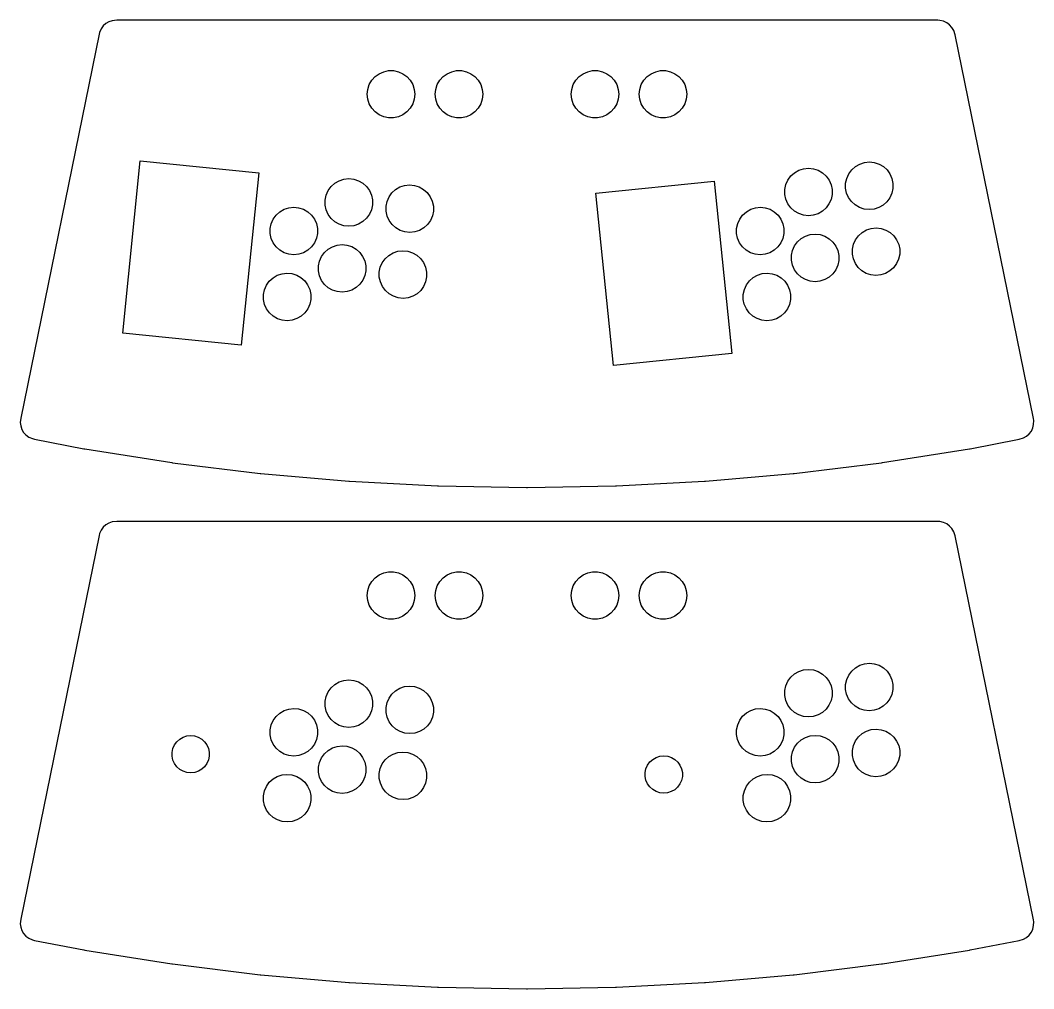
# Model space of a CAD drawing. Header units: metres. Extents: x 2 to 598, y 0 to 1160.
# Drawn here: x 2 to 598, y 0 to 570 of the extents above; entities that cross this region are included whole.
import ezdxf

# ---------------------------------------------------------------- set-up
doc = ezdxf.new("R2010")
doc.units = ezdxf.units.M

msp = doc.modelspace()

# ---------------------------------------------------------------- linework, layer by layer
for p, q in [((50.7224, 566.655), (49.5003, 564.972)), ((52.2674, 568.046), (50.7224, 566.655)), ((54.0679, 569.085), (52.2674, 568.046)), ((56.0452, 569.728), (54.0679, 569.085)), ((58.637, 570), (56.0452, 569.728)), ((541.605, 570), (58.637, 570)), ((542.769, 569.934), (541.605, 570)), ((545.037, 569.433), (542.769, 569.934)), ((546.929, 568.572), (545.037, 569.433)), ((548.601, 567.337), (546.929, 568.572)), ((549.98, 565.78), (548.601, 567.337)), ((48.2585, 561.724), (2.1562, 335.869)), ((48.5556, 562.851), (48.2585, 561.724)), ((49.5003, 564.972), (48.5556, 562.851)), ((551.005, 563.971), (549.98, 565.78)), ((551.79, 561.487), (551.005, 563.971)), ((597.892, 335.635), (551.79, 561.487)), ((208.674, 534.654), (210.632, 536.829)), ((210.632, 536.829), (213, 538.549)), ((213, 538.549), (215.674, 539.74)), ((215.674, 539.74), (218.537, 540.348)), ((218.537, 540.348), (221.463, 540.348)), ((221.463, 540.348), (224.326, 539.74)), ((224.326, 539.74), (227, 538.549)), ((227, 538.549), (229.368, 536.829)), ((229.368, 536.829), (231.326, 534.654)), ((248.674, 534.654), (250.632, 536.829)), ((250.632, 536.829), (253, 538.549)), ((253, 538.549), (255.674, 539.74)), ((255.674, 539.74), (258.537, 540.348)), ((258.537, 540.348), (261.463, 540.348)), ((261.463, 540.348), (264.326, 539.74)), ((264.326, 539.74), (267, 538.549)), ((267, 538.549), (269.368, 536.829)), ((269.368, 536.829), (271.326, 534.654)), ((328.674, 534.654), (330.632, 536.829)), ((330.632, 536.829), (333, 538.549)), ((333, 538.549), (335.674, 539.74)), ((335.674, 539.74), (338.537, 540.348)), ((338.537, 540.348), (341.463, 540.348)), ((341.463, 540.348), (344.326, 539.74)), ((344.326, 539.74), (347, 538.549)), ((347, 538.549), (349.368, 536.829)), ((349.368, 536.829), (351.326, 534.654)), ((368.674, 534.654), (370.632, 536.829)), ((370.632, 536.829), (373, 538.549)), ((373, 538.549), (375.674, 539.74)), ((375.674, 539.74), (378.537, 540.348)), ((378.537, 540.348), (381.463, 540.348)), ((381.463, 540.348), (384.326, 539.74)), ((384.326, 539.74), (387, 538.549)), ((387, 538.549), (389.368, 536.829)), ((389.368, 536.829), (391.326, 534.654)), ((206.306, 529.336), (207.21, 532.119)), ((207.21, 532.119), (208.674, 534.654)), ((231.326, 534.654), (232.79, 532.119)), ((232.79, 532.119), (233.694, 529.336)), ((246.306, 529.336), (247.21, 532.119)), ((247.21, 532.119), (248.674, 534.654)), ((271.326, 534.654), (272.79, 532.119)), ((272.79, 532.119), (273.694, 529.336)), ((326.306, 529.336), (327.21, 532.119)), ((327.21, 532.119), (328.674, 534.654)), ((351.326, 534.654), (352.79, 532.119)), ((352.79, 532.119), (353.694, 529.336)), ((366.306, 529.336), (367.21, 532.119)), ((367.21, 532.119), (368.674, 534.654)), ((391.326, 534.654), (392.79, 532.119)), ((392.79, 532.119), (393.694, 529.336)), ((206, 526.425), (206.306, 529.336)), ((206.306, 523.514), (206, 526.425)), ((233.694, 529.336), (234, 526.425)), ((234, 526.425), (233.694, 523.514)), ((246, 526.425), (246.306, 529.336)), ((246.306, 523.514), (246, 526.425)), ((273.694, 529.336), (274, 526.425)), ((274, 526.425), (273.694, 523.514)), ((326, 526.425), (326.306, 529.336)), ((326.306, 523.514), (326, 526.425)), ((353.694, 529.336), (354, 526.425)), ((354, 526.425), (353.694, 523.514)), ((366, 526.425), (366.306, 529.336)), ((366.306, 523.514), (366, 526.425)), ((393.694, 529.336), (394, 526.425)), ((394, 526.425), (393.694, 523.514)), ((207.21, 520.731), (206.306, 523.514)), ((208.674, 518.196), (207.21, 520.731)), ((232.79, 520.731), (231.326, 518.196)), ((233.694, 523.514), (232.79, 520.731)), ((247.21, 520.731), (246.306, 523.514)), ((248.674, 518.196), (247.21, 520.731)), ((272.79, 520.731), (271.326, 518.196)), ((273.694, 523.514), (272.79, 520.731)), ((327.21, 520.731), (326.306, 523.514)), ((328.674, 518.196), (327.21, 520.731)), ((352.79, 520.731), (351.326, 518.196)), ((353.694, 523.514), (352.79, 520.731)), ((367.21, 520.731), (366.306, 523.514)), ((368.674, 518.196), (367.21, 520.731)), ((392.79, 520.731), (391.326, 518.196)), ((393.694, 523.514), (392.79, 520.731)), ((210.632, 516.021), (208.674, 518.196)), ((213, 514.301), (210.632, 516.021)), ((215.674, 513.11), (213, 514.301)), ((218.537, 512.502), (215.674, 513.11)), ((224.326, 513.11), (221.463, 512.502)), ((227, 514.301), (224.326, 513.11)), ((229.368, 516.021), (227, 514.301)), ((231.326, 518.196), (229.368, 516.021)), ((250.632, 516.021), (248.674, 518.196)), ((253, 514.301), (250.632, 516.021)), ((255.674, 513.11), (253, 514.301)), ((258.537, 512.502), (255.674, 513.11)), ((264.326, 513.11), (261.463, 512.502)), ((267, 514.301), (264.326, 513.11)), ((269.368, 516.021), (267, 514.301)), ((271.326, 518.196), (269.368, 516.021)), ((330.632, 516.021), (328.674, 518.196)), ((333, 514.301), (330.632, 516.021)), ((335.674, 513.11), (333, 514.301)), ((338.537, 512.502), (335.674, 513.11)), ((344.326, 513.11), (341.463, 512.502)), ((347, 514.301), (344.326, 513.11)), ((349.368, 516.021), (347, 514.301)), ((351.326, 518.196), (349.368, 516.021)), ((370.632, 516.021), (368.674, 518.196)), ((373, 514.301), (370.632, 516.021)), ((375.674, 513.11), (373, 514.301)), ((378.537, 512.502), (375.674, 513.11)), ((384.326, 513.11), (381.463, 512.502)), ((387, 514.301), (384.326, 513.11)), ((389.368, 516.021), (387, 514.301)), ((391.326, 518.196), (389.368, 516.021)), ((221.463, 512.502), (218.537, 512.502)), ((261.463, 512.502), (258.537, 512.502)), ((341.463, 512.502), (338.537, 512.502)), ((381.463, 512.502), (378.537, 512.502)), ((62.1934, 385.83), (72.5142, 487.307)), ((72.5142, 487.307), (142.155, 480.224)), ((462.661, 482.647), (465.573, 482.943)), ((465.573, 482.943), (468.483, 482.627)), ((490.969, 481.988), (493.15, 483.939)), ((493.15, 483.939), (495.69, 485.394)), ((495.69, 485.394), (498.476, 486.289)), ((498.476, 486.289), (501.388, 486.585)), ((501.388, 486.585), (504.298, 486.27)), ((504.298, 486.27), (507.078, 485.356)), ((507.078, 485.356), (509.608, 483.884)), ((509.608, 483.884), (511.777, 481.918)), ((142.155, 480.224), (131.834, 378.747)), ((453.425, 475.984), (455.153, 478.346)), ((455.153, 478.346), (457.335, 480.297)), ((457.335, 480.297), (459.875, 481.752)), ((459.875, 481.752), (462.661, 482.647)), ((468.483, 482.627), (471.263, 481.713)), ((471.263, 481.713), (473.793, 480.241)), ((473.793, 480.241), (475.961, 478.276)), ((475.961, 478.276), (477.674, 475.902)), ((487.423, 474.096), (488.041, 476.957)), ((488.041, 476.957), (489.24, 479.626)), ((489.24, 479.626), (490.969, 481.988)), ((511.777, 481.918), (513.489, 479.545)), ((513.489, 479.545), (514.67, 476.867)), ((183.013, 469.73), (184.726, 472.103)), ((184.726, 472.103), (186.894, 474.069)), ((186.894, 474.069), (189.424, 475.541)), ((189.424, 475.541), (192.204, 476.455)), ((192.204, 476.455), (195.114, 476.771)), ((195.114, 476.771), (198.026, 476.474)), ((198.026, 476.474), (200.812, 475.579)), ((200.812, 475.579), (203.352, 474.124)), ((203.352, 474.124), (205.533, 472.173)), ((205.533, 472.173), (207.262, 469.811)), ((222.709, 470.427), (225.239, 471.898)), ((225.239, 471.898), (228.019, 472.812)), ((228.019, 472.812), (230.929, 473.128)), ((230.929, 473.128), (233.841, 472.832)), ((233.841, 472.832), (236.628, 471.937)), ((236.628, 471.937), (239.167, 470.482)), ((340.451, 468.284), (410.091, 475.367)), ((410.091, 475.367), (420.412, 373.89)), ((451.608, 470.453), (452.226, 473.314)), ((452.226, 473.314), (453.425, 475.984)), ((477.674, 475.902), (478.855, 473.224)), ((478.855, 473.224), (479.454, 470.359)), ((487.413, 471.169), (487.423, 474.096)), ((488.012, 468.304), (487.413, 471.169)), ((515.259, 471.075), (514.641, 468.215)), ((514.67, 476.867), (515.269, 474.002)), ((515.269, 474.002), (515.259, 471.075)), ((181.233, 464.187), (181.832, 467.052)), ((181.832, 467.052), (183.013, 469.73)), ((207.262, 469.811), (208.461, 467.142)), ((208.461, 467.142), (209.079, 464.281)), ((217.647, 463.409), (218.828, 466.087)), ((218.828, 466.087), (220.541, 468.461)), ((220.541, 468.461), (222.709, 470.427)), ((239.167, 470.482), (241.349, 468.531)), ((241.349, 468.531), (243.077, 466.169)), ((243.077, 466.169), (244.276, 463.499)), ((350.771, 366.807), (340.451, 468.284)), ((451.598, 467.526), (451.608, 470.453)), ((452.197, 464.661), (451.598, 467.526)), ((479.444, 467.433), (478.826, 464.572)), ((479.454, 470.359), (479.444, 467.433)), ((489.193, 465.626), (488.012, 468.304)), ((490.906, 463.253), (489.193, 465.626)), ((513.442, 465.545), (511.714, 463.183)), ((514.641, 468.215), (513.442, 465.545)), ((157.057, 458.73), (159.837, 459.644)), ((159.837, 459.644), (162.747, 459.959)), ((162.747, 459.959), (165.659, 459.663)), ((165.659, 459.663), (168.445, 458.768)), ((181.243, 461.26), (181.233, 464.187)), ((181.861, 458.4), (181.243, 461.26)), ((209.089, 461.354), (208.49, 458.489)), ((209.079, 464.281), (209.089, 461.354)), ((217.048, 460.545), (217.647, 463.409)), ((217.058, 457.618), (217.048, 460.545)), ((244.276, 463.499), (244.895, 460.638)), ((244.895, 460.638), (244.904, 457.711)), ((431.555, 458.768), (434.341, 459.663)), ((434.341, 459.663), (437.253, 459.959)), ((437.253, 459.959), (440.163, 459.644)), ((440.163, 459.644), (442.943, 458.73)), ((453.378, 461.984), (452.197, 464.661)), ((455.09, 459.61), (453.378, 461.984)), ((457.259, 457.644), (455.09, 459.61)), ((475.898, 459.54), (473.717, 457.589)), ((477.627, 461.902), (475.898, 459.54)), ((478.826, 464.572), (477.627, 461.902)), ((493.074, 461.287), (490.906, 463.253)), ((495.604, 459.815), (493.074, 461.287)), ((498.384, 458.901), (495.604, 459.815)), ((506.992, 459.777), (504.206, 458.882)), ((509.532, 461.232), (506.992, 459.777)), ((511.714, 463.183), (509.532, 461.232)), ((150.646, 452.919), (152.358, 455.292)), ((152.358, 455.292), (154.527, 457.258)), ((154.527, 457.258), (157.057, 458.73)), ((168.445, 458.768), (170.985, 457.313)), ((170.985, 457.313), (173.166, 455.362)), ((173.166, 455.362), (174.895, 453)), ((183.06, 455.73), (181.861, 458.4)), ((184.789, 453.368), (183.06, 455.73)), ((186.97, 451.417), (184.789, 453.368)), ((205.596, 453.438), (203.428, 451.472)), ((207.309, 455.811), (205.596, 453.438)), ((208.49, 458.489), (207.309, 455.811)), ((217.676, 454.757), (217.058, 457.618)), ((218.876, 452.087), (217.676, 454.757)), ((244.306, 454.847), (243.124, 452.169)), ((244.904, 457.711), (244.306, 454.847)), ((425.105, 453), (426.834, 455.362)), ((426.834, 455.362), (429.015, 457.313)), ((429.015, 457.313), (431.555, 458.768)), ((442.943, 458.73), (445.473, 457.258)), ((445.473, 457.258), (447.642, 455.292)), ((447.642, 455.292), (449.354, 452.919)), ((459.789, 456.172), (457.259, 457.644)), ((462.569, 455.259), (459.789, 456.172)), ((465.479, 454.943), (462.569, 455.259)), ((468.391, 455.239), (465.479, 454.943)), ((471.177, 456.134), (468.391, 455.239)), ((473.717, 457.589), (471.177, 456.134)), ((501.294, 458.586), (498.384, 458.901)), ((504.206, 458.882), (501.294, 458.586)), ((148.866, 447.376), (149.465, 450.241)), ((148.876, 444.449), (148.866, 447.376)), ((149.465, 450.241), (150.646, 452.919)), ((174.895, 453), (176.094, 450.33)), ((176.094, 450.33), (176.712, 447.47)), ((176.712, 447.47), (176.722, 444.543)), ((189.51, 449.962), (186.97, 451.417)), ((192.296, 449.067), (189.51, 449.962)), ((195.208, 448.771), (192.296, 449.067)), ((198.118, 449.086), (195.208, 448.771)), ((200.898, 450), (198.118, 449.086)), ((203.428, 451.472), (200.898, 450)), ((220.604, 449.725), (218.876, 452.087)), ((222.785, 447.774), (220.604, 449.725)), ((225.325, 446.319), (222.785, 447.774)), ((239.243, 447.83), (236.714, 446.358)), ((241.412, 449.795), (239.243, 447.83)), ((243.124, 452.169), (241.412, 449.795)), ((423.278, 444.543), (423.288, 447.47)), ((423.288, 447.47), (423.906, 450.33)), ((423.906, 450.33), (425.105, 453)), ((449.354, 452.919), (450.535, 450.241)), ((450.535, 450.241), (451.134, 447.376)), ((451.134, 447.376), (451.124, 444.449)), ((499.636, 446.594), (502.423, 447.489)), ((502.423, 447.489), (505.334, 447.786)), ((505.334, 447.786), (508.244, 447.47)), ((508.244, 447.47), (511.025, 446.556)), ((149.494, 441.588), (148.876, 444.449)), ((150.693, 438.919), (149.494, 441.588)), ((176.123, 441.678), (174.942, 439)), ((176.722, 444.543), (176.123, 441.678)), ((228.112, 445.424), (225.325, 446.319)), ((231.023, 445.128), (228.112, 445.424)), ((233.933, 445.444), (231.023, 445.128)), ((236.714, 446.358), (233.933, 445.444)), ((423.877, 441.678), (423.278, 444.543)), ((425.058, 439), (423.877, 441.678)), ((450.506, 441.588), (449.307, 438.919)), ((451.124, 444.449), (450.506, 441.588)), ((459.1, 439.546), (461.281, 441.497)), ((461.281, 441.497), (463.821, 442.952)), ((463.821, 442.952), (466.607, 443.847)), ((466.607, 443.847), (469.519, 444.143)), ((469.519, 444.143), (472.429, 443.827)), ((472.429, 443.827), (475.209, 442.913)), ((475.209, 442.913), (477.739, 441.442)), ((477.739, 441.442), (479.908, 439.476)), ((493.187, 440.826), (494.915, 443.188)), ((494.915, 443.188), (497.096, 445.14)), ((497.096, 445.14), (499.636, 446.594)), ((511.025, 446.556), (513.554, 445.084)), ((513.554, 445.084), (515.723, 443.119)), ((515.723, 443.119), (517.435, 440.745)), ((152.421, 436.557), (150.693, 438.919)), ((154.603, 434.606), (152.421, 436.557)), ((173.229, 436.627), (171.061, 434.661)), ((174.942, 439), (173.229, 436.627)), ((180.779, 433.304), (182.948, 435.269)), ((182.948, 435.269), (185.478, 436.741)), ((185.478, 436.741), (188.258, 437.655)), ((188.258, 437.655), (191.168, 437.971)), ((191.168, 437.971), (194.08, 437.675)), ((194.08, 437.675), (196.866, 436.78)), ((196.866, 436.78), (199.406, 435.325)), ((199.406, 435.325), (201.587, 433.374)), ((426.771, 436.627), (425.058, 439)), ((428.939, 434.661), (426.771, 436.627)), ((447.579, 436.557), (445.397, 434.606)), ((449.307, 438.919), (447.579, 436.557)), ((456.172, 434.514), (457.371, 437.184)), ((457.371, 437.184), (459.1, 439.546)), ((479.908, 439.476), (481.62, 437.102)), ((481.62, 437.102), (482.801, 434.425)), ((491.359, 432.369), (491.369, 435.296)), ((491.369, 435.296), (491.987, 438.157)), ((491.987, 438.157), (493.187, 440.826)), ((517.435, 440.745), (518.617, 438.067)), ((518.617, 438.067), (519.215, 435.202)), ((519.215, 435.202), (519.206, 432.276)), ((157.143, 433.151), (154.603, 434.606)), ((159.929, 432.256), (157.143, 433.151)), ((162.841, 431.96), (159.929, 432.256)), ((165.751, 432.275), (162.841, 431.96)), ((168.531, 433.189), (165.751, 432.275)), ((171.061, 434.661), (168.531, 433.189)), ((177.886, 428.252), (179.067, 430.93)), ((179.067, 430.93), (180.779, 433.304)), ((201.587, 433.374), (203.316, 431.012)), ((203.316, 431.012), (204.515, 428.342)), ((214.882, 427.287), (216.595, 429.661)), ((216.595, 429.661), (218.763, 431.627)), ((218.763, 431.627), (221.293, 433.099)), ((221.293, 433.099), (224.073, 434.012)), ((224.073, 434.012), (226.983, 434.328)), ((226.983, 434.328), (229.895, 434.032)), ((229.895, 434.032), (232.681, 433.137)), ((232.681, 433.137), (235.221, 431.682)), ((235.221, 431.682), (237.403, 429.731)), ((237.403, 429.731), (239.131, 427.369)), ((431.469, 433.189), (428.939, 434.661)), ((434.249, 432.275), (431.469, 433.189)), ((437.159, 431.96), (434.249, 432.275)), ((440.071, 432.256), (437.159, 431.96)), ((442.857, 433.151), (440.071, 432.256)), ((445.397, 434.606), (442.857, 433.151)), ((455.544, 428.726), (455.554, 431.653)), ((455.554, 431.653), (456.172, 434.514)), ((482.801, 434.425), (483.4, 431.56)), ((483.4, 431.56), (483.39, 428.633)), ((491.958, 429.504), (491.359, 432.369)), ((493.14, 426.827), (491.958, 429.504)), ((518.588, 429.415), (517.388, 426.745)), ((519.206, 432.276), (518.588, 429.415)), ((177.287, 425.387), (177.886, 428.252)), ((177.297, 422.461), (177.287, 425.387)), ((204.515, 428.342), (205.133, 425.481)), ((205.133, 425.481), (205.143, 422.554)), ((213.102, 421.745), (213.701, 424.61)), ((213.701, 424.61), (214.882, 427.287)), ((239.131, 427.369), (240.33, 424.699)), ((240.33, 424.699), (240.948, 421.838)), ((456.143, 425.862), (455.544, 428.726)), ((457.324, 423.184), (456.143, 425.862)), ((482.772, 425.772), (481.573, 423.102)), ((483.39, 428.633), (482.772, 425.772)), ((494.852, 424.453), (493.14, 426.827)), ((497.02, 422.487), (494.852, 424.453)), ((515.66, 424.383), (513.478, 422.432)), ((517.388, 426.745), (515.66, 424.383)), ((148.412, 416.492), (150.581, 418.458)), ((150.581, 418.458), (153.11, 419.93)), ((153.11, 419.93), (155.891, 420.844)), ((155.891, 420.844), (158.801, 421.16)), ((158.801, 421.16), (161.712, 420.863)), ((161.712, 420.863), (164.499, 419.968)), ((164.499, 419.968), (167.039, 418.513)), ((167.039, 418.513), (169.22, 416.562)), ((177.915, 419.6), (177.297, 422.461)), ((179.114, 416.93), (177.915, 419.6)), ((204.544, 419.689), (203.363, 417.012)), ((205.143, 422.554), (204.544, 419.689)), ((213.112, 418.818), (213.102, 421.745)), ((213.73, 415.957), (213.112, 418.818)), ((240.958, 418.912), (240.359, 416.047)), ((240.948, 421.838), (240.958, 418.912)), ((430.78, 416.562), (432.961, 418.513)), ((432.961, 418.513), (435.501, 419.968)), ((435.501, 419.968), (438.288, 420.863)), ((438.288, 420.863), (441.199, 421.16)), ((441.199, 421.16), (444.109, 420.844)), ((444.109, 420.844), (446.89, 419.93)), ((446.89, 419.93), (449.419, 418.458)), ((449.419, 418.458), (451.588, 416.492)), ((459.037, 420.81), (457.324, 423.184)), ((461.205, 418.845), (459.037, 420.81)), ((463.735, 417.373), (461.205, 418.845)), ((466.515, 416.459), (463.735, 417.373)), ((475.123, 417.334), (472.337, 416.439)), ((477.663, 418.789), (475.123, 417.334)), ((479.845, 420.74), (477.663, 418.789)), ((481.573, 423.102), (479.845, 420.74)), ((499.55, 421.015), (497.02, 422.487)), ((502.331, 420.102), (499.55, 421.015)), ((505.24, 419.786), (502.331, 420.102)), ((508.152, 420.082), (505.24, 419.786)), ((510.939, 420.977), (508.152, 420.082)), ((513.478, 422.432), (510.939, 420.977)), ((144.92, 408.576), (145.518, 411.441)), ((145.518, 411.441), (146.7, 414.119)), ((146.7, 414.119), (148.412, 416.492)), ((169.22, 416.562), (170.948, 414.2)), ((170.948, 414.2), (172.148, 411.531)), ((172.148, 411.531), (172.766, 408.67)), ((180.842, 414.568), (179.114, 416.93)), ((183.024, 412.617), (180.842, 414.568)), ((185.564, 411.162), (183.024, 412.617)), ((199.482, 412.672), (196.952, 411.2)), ((201.65, 414.638), (199.482, 412.672)), ((203.363, 417.012), (201.65, 414.638)), ((214.929, 413.287), (213.73, 415.957)), ((216.658, 410.925), (214.929, 413.287)), ((239.178, 413.369), (237.466, 410.995)), ((240.359, 416.047), (239.178, 413.369)), ((427.234, 408.67), (427.852, 411.531)), ((427.852, 411.531), (429.052, 414.2)), ((429.052, 414.2), (430.78, 416.562)), ((451.588, 416.492), (453.3, 414.119)), ((453.3, 414.119), (454.482, 411.441)), ((454.482, 411.441), (455.08, 408.576)), ((469.425, 416.143), (466.515, 416.459)), ((472.337, 416.439), (469.425, 416.143)), ((144.929, 405.649), (144.92, 408.576)), ((145.548, 402.789), (144.929, 405.649)), ((172.776, 405.743), (172.177, 402.878)), ((172.766, 408.67), (172.776, 405.743)), ((188.35, 410.267), (185.564, 411.162)), ((191.262, 409.971), (188.35, 410.267)), ((194.172, 410.287), (191.262, 409.971)), ((196.952, 411.2), (194.172, 410.287)), ((218.839, 408.974), (216.658, 410.925)), ((221.379, 407.519), (218.839, 408.974)), ((224.165, 406.624), (221.379, 407.519)), ((227.077, 406.328), (224.165, 406.624)), ((229.987, 406.644), (227.077, 406.328)), ((232.767, 407.558), (229.987, 406.644)), ((235.297, 409.03), (232.767, 407.558)), ((237.466, 410.995), (235.297, 409.03)), ((427.224, 405.743), (427.234, 408.67)), ((427.823, 402.878), (427.224, 405.743)), ((455.071, 405.649), (454.452, 402.789)), ((455.08, 408.576), (455.071, 405.649)), ((146.747, 400.119), (145.548, 402.789)), ((148.475, 397.757), (146.747, 400.119)), ((170.995, 400.2), (169.283, 397.827)), ((172.177, 402.878), (170.995, 400.2)), ((429.005, 400.2), (427.823, 402.878)), ((430.717, 397.827), (429.005, 400.2)), ((453.253, 400.119), (451.525, 397.757)), ((454.452, 402.789), (453.253, 400.119)), ((150.657, 395.806), (148.475, 397.757)), ((153.196, 394.351), (150.657, 395.806)), ((155.983, 393.456), (153.196, 394.351)), ((161.804, 393.475), (158.895, 393.16)), ((164.585, 394.389), (161.804, 393.475)), ((167.115, 395.861), (164.585, 394.389)), ((169.283, 397.827), (167.115, 395.861)), ((432.885, 395.861), (430.717, 397.827)), ((435.415, 394.389), (432.885, 395.861)), ((438.196, 393.475), (435.415, 394.389)), ((441.105, 393.16), (438.196, 393.475)), ((446.804, 394.351), (444.017, 393.456)), ((449.343, 395.806), (446.804, 394.351)), ((451.525, 397.757), (449.343, 395.806)), ((158.895, 393.16), (155.983, 393.456)), ((444.017, 393.456), (441.105, 393.16)), ((131.834, 378.747), (62.1934, 385.83)), ((420.412, 373.89), (350.771, 366.807)), ((2.1562, 335.869), (1.9047, 333.275)), ((598.062, 334.463), (597.892, 335.635)), ((598.021, 332.144), (598.062, 334.463)), ((1.9047, 333.275), (2.1387, 331.209)), ((2.1387, 331.209), (2.7972, 329.237)), ((2.7972, 329.237), (3.8512, 327.445)), ((595.424, 326.573), (596.675, 328.234)), ((596.675, 328.234), (597.554, 330.118)), ((597.554, 330.118), (598.021, 332.144)), ((3.8512, 327.445), (5.2549, 325.912)), ((5.2549, 325.912), (6.9466, 324.703)), ((6.9466, 324.703), (9.0731, 323.777)), ((9.0731, 323.777), (10.2213, 323.485)), ((10.2213, 323.485), (39.271, 317.838)), ((560.729, 317.838), (589.544, 323.439)), ((589.544, 323.439), (592.036, 324.201)), ((592.036, 324.201), (593.855, 325.209)), ((593.855, 325.209), (595.424, 326.573)), ((39.271, 317.838), (39.7867, 317.747)), ((39.7867, 317.747), (90.981, 309.639)), ((509.019, 309.639), (560.213, 317.747)), ((560.213, 317.747), (560.729, 317.838)), ((90.981, 309.639), (91.5004, 309.566)), ((91.5004, 309.566), (142.947, 303.249)), ((457.053, 303.249), (508.5, 309.566)), ((508.5, 309.566), (509.019, 309.639)), ((142.947, 303.249), (143.468, 303.194)), ((143.468, 303.194), (195.104, 298.677)), ((195.104, 298.677), (195.627, 298.64)), ((195.627, 298.64), (247.39, 295.927)), ((352.61, 295.927), (404.373, 298.64)), ((404.373, 298.64), (404.896, 298.677)), ((404.896, 298.677), (456.532, 303.194)), ((456.532, 303.194), (457.053, 303.249)), ((247.39, 295.927), (247.913, 295.909)), ((247.913, 295.909), (299.738, 295.005)), ((299.738, 295.005), (300.262, 295.005)), ((300.262, 295.005), (352.087, 295.909)), ((352.087, 295.909), (352.61, 295.927)), ((56.0452, 274.728), (54.0679, 274.085)), ((58.637, 275), (56.0452, 274.728)), ((541.605, 275), (58.637, 275)), ((542.769, 274.934), (541.605, 275)), ((545.037, 274.433), (542.769, 274.934)), ((546.929, 273.572), (545.037, 274.433)), ((49.5003, 269.972), (48.5556, 267.851)), ((50.7224, 271.655), (49.5003, 269.972)), ((52.2674, 273.046), (50.7224, 271.655)), ((54.0679, 274.085), (52.2674, 273.046)), ((548.601, 272.337), (546.929, 273.572)), ((549.98, 270.78), (548.601, 272.337)), ((551.005, 268.971), (549.98, 270.78)), ((551.79, 266.487), (551.005, 268.971)), ((48.2585, 266.724), (2.1562, 40.8691)), ((48.5556, 267.851), (48.2585, 266.724)), ((597.892, 40.6353), (551.79, 266.487)), ((213, 243.549), (215.674, 244.74)), ((215.674, 244.74), (218.537, 245.348)), ((218.537, 245.348), (221.463, 245.348)), ((221.463, 245.348), (224.326, 244.74)), ((224.326, 244.74), (227, 243.549)), ((253, 243.549), (255.674, 244.74)), ((255.674, 244.74), (258.537, 245.348)), ((258.537, 245.348), (261.463, 245.348)), ((261.463, 245.348), (264.326, 244.74)), ((264.326, 244.74), (267, 243.549)), ((333, 243.549), (335.674, 244.74)), ((335.674, 244.74), (338.537, 245.348)), ((338.537, 245.348), (341.463, 245.348)), ((341.463, 245.348), (344.326, 244.74)), ((344.326, 244.74), (347, 243.549)), ((373, 243.549), (375.674, 244.74)), ((375.674, 244.74), (378.537, 245.348)), ((378.537, 245.348), (381.463, 245.348)), ((381.463, 245.348), (384.326, 244.74)), ((384.326, 244.74), (387, 243.549)), ((207.21, 237.119), (208.674, 239.654)), ((208.674, 239.654), (210.632, 241.829)), ((210.632, 241.829), (213, 243.549)), ((227, 243.549), (229.368, 241.829)), ((229.368, 241.829), (231.326, 239.654)), ((231.326, 239.654), (232.79, 237.119)), ((247.21, 237.119), (248.674, 239.654)), ((248.674, 239.654), (250.632, 241.829)), ((250.632, 241.829), (253, 243.549)), ((267, 243.549), (269.368, 241.829)), ((269.368, 241.829), (271.326, 239.654)), ((271.326, 239.654), (272.79, 237.119)), ((327.21, 237.119), (328.674, 239.654)), ((328.674, 239.654), (330.632, 241.829)), ((330.632, 241.829), (333, 243.549)), ((347, 243.549), (349.368, 241.829)), ((349.368, 241.829), (351.326, 239.654)), ((351.326, 239.654), (352.79, 237.119)), ((367.21, 237.119), (368.674, 239.654)), ((368.674, 239.654), (370.632, 241.829)), ((370.632, 241.829), (373, 243.549)), ((387, 243.549), (389.368, 241.829)), ((389.368, 241.829), (391.326, 239.654)), ((391.326, 239.654), (392.79, 237.119)), ((206, 231.425), (206.306, 234.336)), ((206.306, 234.336), (207.21, 237.119)), ((232.79, 237.119), (233.694, 234.336)), ((233.694, 234.336), (234, 231.425)), ((246, 231.425), (246.306, 234.336)), ((246.306, 234.336), (247.21, 237.119)), ((272.79, 237.119), (273.694, 234.336)), ((273.694, 234.336), (274, 231.425)), ((326, 231.425), (326.306, 234.336)), ((326.306, 234.336), (327.21, 237.119)), ((352.79, 237.119), (353.694, 234.336)), ((353.694, 234.336), (354, 231.425)), ((366, 231.425), (366.306, 234.336)), ((366.306, 234.336), (367.21, 237.119)), ((392.79, 237.119), (393.694, 234.336)), ((393.694, 234.336), (394, 231.425)), ((206.306, 228.514), (206, 231.425)), ((207.21, 225.731), (206.306, 228.514)), ((233.694, 228.514), (232.79, 225.731)), ((234, 231.425), (233.694, 228.514)), ((246.306, 228.514), (246, 231.425)), ((247.21, 225.731), (246.306, 228.514)), ((273.694, 228.514), (272.79, 225.731)), ((274, 231.425), (273.694, 228.514)), ((326.306, 228.514), (326, 231.425)), ((327.21, 225.731), (326.306, 228.514)), ((353.694, 228.514), (352.79, 225.731)), ((354, 231.425), (353.694, 228.514)), ((366.306, 228.514), (366, 231.425)), ((367.21, 225.731), (366.306, 228.514)), ((393.694, 228.514), (392.79, 225.731)), ((394, 231.425), (393.694, 228.514)), ((208.674, 223.196), (207.21, 225.731)), ((210.632, 221.021), (208.674, 223.196)), ((213, 219.301), (210.632, 221.021)), ((229.368, 221.021), (227, 219.301)), ((231.326, 223.196), (229.368, 221.021)), ((232.79, 225.731), (231.326, 223.196)), ((248.674, 223.196), (247.21, 225.731)), ((250.632, 221.021), (248.674, 223.196)), ((253, 219.301), (250.632, 221.021)), ((269.368, 221.021), (267, 219.301)), ((271.326, 223.196), (269.368, 221.021)), ((272.79, 225.731), (271.326, 223.196)), ((328.674, 223.196), (327.21, 225.731)), ((330.632, 221.021), (328.674, 223.196)), ((333, 219.301), (330.632, 221.021)), ((349.368, 221.021), (347, 219.301)), ((351.326, 223.196), (349.368, 221.021)), ((352.79, 225.731), (351.326, 223.196)), ((368.674, 223.196), (367.21, 225.731)), ((370.632, 221.021), (368.674, 223.196)), ((373, 219.301), (370.632, 221.021)), ((389.368, 221.021), (387, 219.301)), ((391.326, 223.196), (389.368, 221.021)), ((392.79, 225.731), (391.326, 223.196)), ((215.674, 218.11), (213, 219.301)), ((218.537, 217.502), (215.674, 218.11)), ((221.463, 217.502), (218.537, 217.502)), ((224.326, 218.11), (221.463, 217.502)), ((227, 219.301), (224.326, 218.11)), ((255.674, 218.11), (253, 219.301)), ((258.537, 217.502), (255.674, 218.11)), ((261.463, 217.502), (258.537, 217.502)), ((264.326, 218.11), (261.463, 217.502)), ((267, 219.301), (264.326, 218.11)), ((335.674, 218.11), (333, 219.301)), ((338.537, 217.502), (335.674, 218.11)), ((341.463, 217.502), (338.537, 217.502)), ((344.326, 218.11), (341.463, 217.502)), ((347, 219.301), (344.326, 218.11)), ((375.674, 218.11), (373, 219.301)), ((378.537, 217.502), (375.674, 218.11)), ((381.463, 217.502), (378.537, 217.502)), ((384.326, 218.11), (381.463, 217.502)), ((387, 219.301), (384.326, 218.11)), ((495.69, 190.394), (498.476, 191.289)), ((498.476, 191.289), (501.388, 191.585)), ((501.388, 191.585), (504.298, 191.27)), ((504.298, 191.27), (507.078, 190.356)), ((455.153, 183.346), (457.335, 185.297)), ((457.335, 185.297), (459.875, 186.752)), ((459.875, 186.752), (462.661, 187.647)), ((462.661, 187.647), (465.573, 187.943)), ((465.573, 187.943), (468.483, 187.627)), ((468.483, 187.627), (471.263, 186.713)), ((471.263, 186.713), (473.793, 185.241)), ((473.793, 185.241), (475.961, 183.276)), ((489.24, 184.626), (490.969, 186.988)), ((490.969, 186.988), (493.15, 188.939)), ((493.15, 188.939), (495.69, 190.394)), ((507.078, 190.356), (509.608, 188.884)), ((509.608, 188.884), (511.777, 186.918)), ((511.777, 186.918), (513.489, 184.545)), ((184.726, 177.103), (186.894, 179.069)), ((186.894, 179.069), (189.424, 180.541)), ((189.424, 180.541), (192.204, 181.455)), ((192.204, 181.455), (195.114, 181.771)), ((195.114, 181.771), (198.026, 181.474)), ((198.026, 181.474), (200.812, 180.579)), ((200.812, 180.579), (203.352, 179.124)), ((203.352, 179.124), (205.533, 177.173)), ((452.226, 178.314), (453.425, 180.984)), ((453.425, 180.984), (455.153, 183.346)), ((475.961, 183.276), (477.674, 180.902)), ((477.674, 180.902), (478.855, 178.224)), ((487.413, 176.169), (487.423, 179.096)), ((487.423, 179.096), (488.041, 181.957)), ((488.041, 181.957), (489.24, 184.626)), ((513.489, 184.545), (514.67, 181.867)), ((514.67, 181.867), (515.269, 179.002)), ((515.269, 179.002), (515.259, 176.075)), ((181.832, 172.052), (183.013, 174.73)), ((183.013, 174.73), (184.726, 177.103)), ((205.533, 177.173), (207.262, 174.811)), ((207.262, 174.811), (208.461, 172.142)), ((218.828, 171.087), (220.541, 173.461)), ((220.541, 173.461), (222.709, 175.427)), ((222.709, 175.427), (225.239, 176.898)), ((225.239, 176.898), (228.019, 177.812)), ((228.019, 177.812), (230.929, 178.128)), ((230.929, 178.128), (233.841, 177.832)), ((233.841, 177.832), (236.628, 176.937)), ((236.628, 176.937), (239.167, 175.482)), ((239.167, 175.482), (241.349, 173.531)), ((241.349, 173.531), (243.077, 171.169)), ((451.598, 172.526), (451.608, 175.453)), ((451.608, 175.453), (452.226, 178.314)), ((478.855, 178.224), (479.454, 175.359)), ((479.454, 175.359), (479.444, 172.433)), ((488.012, 173.304), (487.413, 176.169)), ((489.193, 170.626), (488.012, 173.304)), ((514.641, 173.215), (513.442, 170.545)), ((515.259, 176.075), (514.641, 173.215)), ((181.233, 169.187), (181.832, 172.052)), ((181.243, 166.26), (181.233, 169.187)), ((208.461, 172.142), (209.079, 169.281)), ((209.079, 169.281), (209.089, 166.354)), ((217.048, 165.545), (217.647, 168.409)), ((217.647, 168.409), (218.828, 171.087)), ((243.077, 171.169), (244.276, 168.499)), ((244.276, 168.499), (244.895, 165.638)), ((452.197, 169.661), (451.598, 172.526)), ((453.378, 166.984), (452.197, 169.661)), ((455.09, 164.61), (453.378, 166.984)), ((478.826, 169.572), (477.627, 166.902)), ((479.444, 172.433), (478.826, 169.572)), ((490.906, 168.253), (489.193, 170.626)), ((493.074, 166.287), (490.906, 168.253)), ((511.714, 168.183), (509.532, 166.232)), ((513.442, 170.545), (511.714, 168.183)), ((152.358, 160.292), (154.527, 162.258)), ((154.527, 162.258), (157.057, 163.73)), ((157.057, 163.73), (159.837, 164.644)), ((159.837, 164.644), (162.747, 164.959)), ((162.747, 164.959), (165.659, 164.663)), ((165.659, 164.663), (168.445, 163.768)), ((168.445, 163.768), (170.985, 162.313)), ((170.985, 162.313), (173.166, 160.362)), ((181.861, 163.4), (181.243, 166.26)), ((183.06, 160.73), (181.861, 163.4)), ((208.49, 163.489), (207.309, 160.811)), ((209.089, 166.354), (208.49, 163.489)), ((217.058, 162.618), (217.048, 165.545)), ((217.676, 159.757), (217.058, 162.618)), ((244.904, 162.711), (244.306, 159.847)), ((244.895, 165.638), (244.904, 162.711)), ((426.834, 160.362), (429.015, 162.313)), ((429.015, 162.313), (431.555, 163.768)), ((431.555, 163.768), (434.341, 164.663)), ((434.341, 164.663), (437.253, 164.959)), ((437.253, 164.959), (440.163, 164.644)), ((440.163, 164.644), (442.943, 163.73)), ((442.943, 163.73), (445.473, 162.258)), ((445.473, 162.258), (447.642, 160.292)), ((457.259, 162.644), (455.09, 164.61)), ((459.789, 161.172), (457.259, 162.644)), ((462.569, 160.259), (459.789, 161.172)), ((471.177, 161.134), (468.391, 160.239)), ((473.717, 162.589), (471.177, 161.134)), ((475.898, 164.54), (473.717, 162.589)), ((477.627, 166.902), (475.898, 164.54)), ((495.604, 164.815), (493.074, 166.287)), ((498.384, 163.901), (495.604, 164.815)), ((501.294, 163.586), (498.384, 163.901)), ((504.206, 163.882), (501.294, 163.586)), ((506.992, 164.777), (504.206, 163.882)), ((509.532, 166.232), (506.992, 164.777)), ((148.866, 152.376), (149.465, 155.241)), ((149.465, 155.241), (150.646, 157.919)), ((150.646, 157.919), (152.358, 160.292)), ((173.166, 160.362), (174.895, 158)), ((174.895, 158), (176.094, 155.33)), ((176.094, 155.33), (176.712, 152.47)), ((184.789, 158.368), (183.06, 160.73)), ((186.97, 156.417), (184.789, 158.368)), ((189.51, 154.962), (186.97, 156.417)), ((203.428, 156.472), (200.898, 155)), ((205.596, 158.438), (203.428, 156.472)), ((207.309, 160.811), (205.596, 158.438)), ((218.876, 157.087), (217.676, 159.757)), ((220.604, 154.725), (218.876, 157.087)), ((243.124, 157.169), (241.412, 154.795)), ((244.306, 159.847), (243.124, 157.169)), ((423.288, 152.47), (423.906, 155.33)), ((423.906, 155.33), (425.105, 158)), ((425.105, 158), (426.834, 160.362)), ((447.642, 160.292), (449.354, 157.919)), ((449.354, 157.919), (450.535, 155.241)), ((450.535, 155.241), (451.134, 152.376)), ((465.479, 159.943), (462.569, 160.259)), ((468.391, 160.239), (465.479, 159.943)), ((148.876, 149.449), (148.866, 152.376)), ((149.494, 146.588), (148.876, 149.449)), ((176.722, 149.543), (176.123, 146.678)), ((176.712, 152.47), (176.722, 149.543)), ((192.296, 154.067), (189.51, 154.962)), ((195.208, 153.771), (192.296, 154.067)), ((198.118, 154.086), (195.208, 153.771)), ((200.898, 155), (198.118, 154.086)), ((222.785, 152.774), (220.604, 154.725)), ((225.325, 151.319), (222.785, 152.774)), ((228.112, 150.424), (225.325, 151.319)), ((231.023, 150.128), (228.112, 150.424)), ((233.933, 150.444), (231.023, 150.128)), ((236.714, 151.358), (233.933, 150.444)), ((239.243, 152.83), (236.714, 151.358)), ((241.412, 154.795), (239.243, 152.83)), ((423.278, 149.543), (423.288, 152.47)), ((423.877, 146.678), (423.278, 149.543)), ((451.124, 149.449), (450.506, 146.588)), ((451.134, 152.376), (451.124, 149.449)), ((466.607, 148.847), (469.519, 149.143)), ((469.519, 149.143), (472.429, 148.827)), ((494.915, 148.188), (497.096, 150.14)), ((497.096, 150.14), (499.636, 151.594)), ((499.636, 151.594), (502.423, 152.489)), ((502.423, 152.489), (505.334, 152.786)), ((505.334, 152.786), (508.244, 152.47)), ((508.244, 152.47), (511.025, 151.556)), ((511.025, 151.556), (513.554, 150.084)), ((513.554, 150.084), (515.723, 148.119)), ((91.7012, 141.391), (92.6295, 143.495)), ((92.6295, 143.495), (93.9749, 145.36)), ((93.9749, 145.36), (95.6787, 146.904)), ((95.6787, 146.904), (97.6663, 148.061)), ((97.6663, 148.061), (99.851, 148.779)), ((99.851, 148.779), (102.137, 149.027)), ((102.137, 149.027), (104.425, 148.794)), ((104.425, 148.794), (106.614, 148.091)), ((106.614, 148.091), (108.61, 146.948)), ((108.61, 146.948), (110.324, 145.415)), ((110.324, 145.415), (111.682, 143.559)), ((111.682, 143.559), (112.624, 141.461)), ((150.693, 143.919), (149.494, 146.588)), ((152.421, 141.557), (150.693, 143.919)), ((174.942, 144), (173.229, 141.627)), ((176.123, 146.678), (174.942, 144)), ((425.058, 144), (423.877, 146.678)), ((426.771, 141.627), (425.058, 144)), ((449.307, 143.919), (447.579, 141.557)), ((450.506, 146.588), (449.307, 143.919)), ((457.371, 142.184), (459.1, 144.546)), ((459.1, 144.546), (461.281, 146.497)), ((461.281, 146.497), (463.821, 147.952)), ((463.821, 147.952), (466.607, 148.847)), ((472.429, 148.827), (475.209, 147.913)), ((475.209, 147.913), (477.739, 146.442)), ((477.739, 146.442), (479.908, 144.476)), ((479.908, 144.476), (481.62, 142.102)), ((491.369, 140.296), (491.987, 143.157)), ((491.987, 143.157), (493.187, 145.826)), ((493.187, 145.826), (494.915, 148.188)), ((515.723, 148.119), (517.435, 145.745)), ((517.435, 145.745), (518.617, 143.067)), ((91.2306, 139.14), (91.7012, 141.391)), ((91.2384, 136.84), (91.2306, 139.14)), ((112.624, 141.461), (113.11, 139.213)), ((113.11, 139.213), (113.118, 136.914)), ((154.603, 139.606), (152.421, 141.557)), ((157.143, 138.151), (154.603, 139.606)), ((159.929, 137.256), (157.143, 138.151)), ((162.841, 136.96), (159.929, 137.256)), ((165.751, 137.275), (162.841, 136.96)), ((168.531, 138.189), (165.751, 137.275)), ((171.061, 139.661), (168.531, 138.189)), ((173.229, 141.627), (171.061, 139.661)), ((179.067, 135.93), (180.779, 138.304)), ((180.779, 138.304), (182.948, 140.269)), ((182.948, 140.269), (185.478, 141.741)), ((185.478, 141.741), (188.258, 142.655)), ((188.258, 142.655), (191.168, 142.971)), ((191.168, 142.971), (194.08, 142.675)), ((194.08, 142.675), (196.866, 141.78)), ((196.866, 141.78), (199.406, 140.325)), ((199.406, 140.325), (201.587, 138.374)), ((201.587, 138.374), (203.316, 136.012)), ((218.763, 136.627), (221.293, 138.099)), ((221.293, 138.099), (224.073, 139.012)), ((224.073, 139.012), (226.983, 139.328)), ((226.983, 139.328), (229.895, 139.032)), ((229.895, 139.032), (232.681, 138.137)), ((232.681, 138.137), (235.221, 136.682)), ((428.939, 139.661), (426.771, 141.627)), ((431.469, 138.189), (428.939, 139.661)), ((434.249, 137.275), (431.469, 138.189)), ((437.159, 136.96), (434.249, 137.275)), ((440.071, 137.256), (437.159, 136.96)), ((442.857, 138.151), (440.071, 137.256)), ((445.397, 139.606), (442.857, 138.151)), ((447.579, 141.557), (445.397, 139.606)), ((455.554, 136.653), (456.172, 139.514)), ((456.172, 139.514), (457.371, 142.184)), ((481.62, 142.102), (482.801, 139.425)), ((482.801, 139.425), (483.4, 136.56)), ((491.359, 137.369), (491.369, 140.296)), ((491.958, 134.504), (491.359, 137.369)), ((519.206, 137.276), (518.588, 134.415)), ((518.617, 143.067), (519.215, 140.202)), ((519.215, 140.202), (519.206, 137.276)), ((91.724, 134.592), (91.2384, 136.84)), ((92.6664, 132.495), (91.724, 134.592)), ((94.0244, 130.639), (92.6664, 132.495)), ((111.719, 132.559), (110.373, 130.694)), ((112.647, 134.663), (111.719, 132.559)), ((113.118, 136.914), (112.647, 134.663)), ((177.287, 130.387), (177.886, 133.252)), ((177.886, 133.252), (179.067, 135.93)), ((203.316, 136.012), (204.515, 133.342)), ((204.515, 133.342), (205.133, 130.481)), ((213.701, 129.61), (214.882, 132.287)), ((214.882, 132.287), (216.595, 134.661)), ((216.595, 134.661), (218.763, 136.627)), ((235.221, 136.682), (237.403, 134.731)), ((237.403, 134.731), (239.131, 132.369)), ((239.131, 132.369), (240.33, 129.699)), ((369.981, 129.521), (370.924, 131.619)), ((370.924, 131.619), (372.282, 133.475)), ((372.282, 133.475), (373.996, 135.008)), ((373.996, 135.008), (375.991, 136.151)), ((375.991, 136.151), (378.181, 136.854)), ((378.181, 136.854), (380.468, 137.087)), ((380.468, 137.087), (382.755, 136.839)), ((382.755, 136.839), (384.939, 136.121)), ((384.939, 136.121), (386.927, 134.964)), ((386.927, 134.964), (388.631, 133.42)), ((388.631, 133.42), (389.976, 131.555)), ((389.976, 131.555), (390.904, 129.451)), ((455.544, 133.726), (455.554, 136.653)), ((456.143, 130.862), (455.544, 133.726)), ((483.39, 133.633), (482.772, 130.772)), ((483.4, 136.56), (483.39, 133.633)), ((493.14, 131.827), (491.958, 134.504)), ((494.852, 129.453), (493.14, 131.827)), ((517.388, 131.745), (515.66, 129.383)), ((518.588, 134.415), (517.388, 131.745)), ((95.7385, 129.106), (94.0244, 130.639)), ((97.7339, 127.963), (95.7385, 129.106)), ((99.9233, 127.26), (97.7339, 127.963)), ((102.211, 127.027), (99.9233, 127.26)), ((104.497, 127.275), (102.211, 127.027)), ((106.682, 127.993), (104.497, 127.275)), ((108.67, 129.149), (106.682, 127.993)), ((110.373, 130.694), (108.67, 129.149)), ((153.11, 124.93), (155.891, 125.844)), ((155.891, 125.844), (158.801, 126.16)), ((158.801, 126.16), (161.712, 125.863)), ((161.712, 125.863), (164.499, 124.968)), ((177.297, 127.461), (177.287, 130.387)), ((177.915, 124.6), (177.297, 127.461)), ((205.143, 127.554), (204.544, 124.689)), ((205.133, 130.481), (205.143, 127.554)), ((213.102, 126.745), (213.701, 129.61)), ((213.112, 123.818), (213.102, 126.745)), ((240.33, 129.699), (240.948, 126.838)), ((240.948, 126.838), (240.958, 123.912)), ((369.488, 124.974), (369.496, 127.274)), ((369.496, 127.274), (369.981, 129.521)), ((390.904, 129.451), (391.375, 127.2)), ((391.375, 127.2), (391.367, 124.9)), ((435.501, 124.968), (438.288, 125.863)), ((438.288, 125.863), (441.199, 126.16)), ((441.199, 126.16), (444.109, 125.844)), ((444.109, 125.844), (446.89, 124.93)), ((457.324, 128.184), (456.143, 130.862)), ((459.037, 125.81), (457.324, 128.184)), ((461.205, 123.845), (459.037, 125.81)), ((479.845, 125.74), (477.663, 123.789)), ((481.573, 128.102), (479.845, 125.74)), ((482.772, 130.772), (481.573, 128.102)), ((497.02, 127.487), (494.852, 129.453)), ((499.55, 126.015), (497.02, 127.487)), ((502.331, 125.102), (499.55, 126.015)), ((510.939, 125.977), (508.152, 125.082)), ((513.478, 127.432), (510.939, 125.977)), ((515.66, 129.383), (513.478, 127.432)), ((146.7, 119.119), (148.412, 121.492)), ((148.412, 121.492), (150.581, 123.458)), ((150.581, 123.458), (153.11, 124.93)), ((164.499, 124.968), (167.039, 123.513)), ((167.039, 123.513), (169.22, 121.562)), ((169.22, 121.562), (170.948, 119.2)), ((179.114, 121.93), (177.915, 124.6)), ((180.842, 119.568), (179.114, 121.93)), ((183.024, 117.617), (180.842, 119.568)), ((201.65, 119.638), (199.482, 117.672)), ((203.363, 122.012), (201.65, 119.638)), ((204.544, 124.689), (203.363, 122.012)), ((213.73, 120.957), (213.112, 123.818)), ((214.929, 118.287), (213.73, 120.957)), ((240.359, 121.047), (239.178, 118.369)), ((240.958, 123.912), (240.359, 121.047)), ((369.958, 122.723), (369.488, 124.974)), ((370.887, 120.619), (369.958, 122.723)), ((372.232, 118.754), (370.887, 120.619)), ((389.939, 120.555), (388.581, 118.699)), ((390.882, 122.653), (389.939, 120.555)), ((391.367, 124.9), (390.882, 122.653)), ((429.052, 119.2), (430.78, 121.562)), ((430.78, 121.562), (432.961, 123.513)), ((432.961, 123.513), (435.501, 124.968)), ((446.89, 124.93), (449.419, 123.458)), ((449.419, 123.458), (451.588, 121.492)), ((451.588, 121.492), (453.3, 119.119)), ((463.735, 122.373), (461.205, 123.845)), ((466.515, 121.459), (463.735, 122.373)), ((469.425, 121.143), (466.515, 121.459)), ((472.337, 121.439), (469.425, 121.143)), ((475.123, 122.334), (472.337, 121.439)), ((477.663, 123.789), (475.123, 122.334)), ((505.24, 124.786), (502.331, 125.102)), ((508.152, 125.082), (505.24, 124.786)), ((144.92, 113.576), (145.518, 116.441)), ((144.929, 110.649), (144.92, 113.576)), ((145.518, 116.441), (146.7, 119.119)), ((170.948, 119.2), (172.148, 116.531)), ((172.148, 116.531), (172.766, 113.67)), ((172.766, 113.67), (172.776, 110.743)), ((185.564, 116.162), (183.024, 117.617)), ((188.35, 115.267), (185.564, 116.162)), ((191.262, 114.971), (188.35, 115.267)), ((194.172, 115.287), (191.262, 114.971)), ((196.952, 116.2), (194.172, 115.287)), ((199.482, 117.672), (196.952, 116.2)), ((216.658, 115.925), (214.929, 118.287)), ((218.839, 113.974), (216.658, 115.925)), ((221.379, 112.519), (218.839, 113.974)), ((235.297, 114.03), (232.767, 112.558)), ((237.466, 115.995), (235.297, 114.03)), ((239.178, 118.369), (237.466, 115.995)), ((373.936, 117.21), (372.232, 118.754)), ((375.924, 116.053), (373.936, 117.21)), ((378.108, 115.335), (375.924, 116.053)), ((380.394, 115.087), (378.108, 115.335)), ((382.682, 115.32), (380.394, 115.087)), ((384.872, 116.023), (382.682, 115.32)), ((386.867, 117.166), (384.872, 116.023)), ((388.581, 118.699), (386.867, 117.166)), ((427.224, 110.743), (427.234, 113.67)), ((427.234, 113.67), (427.852, 116.531)), ((427.852, 116.531), (429.052, 119.2)), ((453.3, 119.119), (454.482, 116.441)), ((454.482, 116.441), (455.08, 113.576)), ((455.08, 113.576), (455.071, 110.649)), ((145.548, 107.789), (144.929, 110.649)), ((146.747, 105.119), (145.548, 107.789)), ((172.177, 107.878), (170.995, 105.2)), ((172.776, 110.743), (172.177, 107.878)), ((224.165, 111.624), (221.379, 112.519)), ((227.077, 111.328), (224.165, 111.624)), ((229.987, 111.644), (227.077, 111.328)), ((232.767, 112.558), (229.987, 111.644)), ((427.823, 107.878), (427.224, 110.743)), ((429.005, 105.2), (427.823, 107.878)), ((454.452, 107.789), (453.253, 105.119)), ((455.071, 110.649), (454.452, 107.789)), ((148.475, 102.757), (146.747, 105.119)), ((150.657, 100.806), (148.475, 102.757)), ((169.283, 102.827), (167.115, 100.861)), ((170.995, 105.2), (169.283, 102.827)), ((430.717, 102.827), (429.005, 105.2)), ((432.885, 100.861), (430.717, 102.827)), ((451.525, 102.757), (449.343, 100.806)), ((453.253, 105.119), (451.525, 102.757)), ((153.196, 99.3509), (150.657, 100.806)), ((155.983, 98.4558), (153.196, 99.3509)), ((158.895, 98.1597), (155.983, 98.4558)), ((161.804, 98.4754), (158.895, 98.1597)), ((164.585, 99.3892), (161.804, 98.4754)), ((167.115, 100.861), (164.585, 99.3892)), ((435.415, 99.3892), (432.885, 100.861)), ((438.196, 98.4754), (435.415, 99.3892)), ((441.105, 98.1597), (438.196, 98.4754)), ((444.017, 98.4558), (441.105, 98.1597)), ((446.804, 99.3509), (444.017, 98.4558)), ((449.343, 100.806), (446.804, 99.3509)), ((2.1562, 40.8691), (1.9047, 38.2753)), ((1.9047, 38.2753), (2.1387, 36.2095)), ((2.1387, 36.2095), (2.7972, 34.2374)), ((597.554, 35.118), (598.021, 37.1437)), ((598.062, 39.4628), (597.892, 40.6353)), ((598.021, 37.1437), (598.062, 39.4628)), ((2.7972, 34.2374), (3.8512, 32.4454)), ((3.8512, 32.4454), (5.2549, 30.9116)), ((5.2549, 30.9116), (6.9466, 29.7032)), ((592.036, 29.2013), (593.855, 30.2093)), ((593.855, 30.2093), (595.424, 31.5733)), ((595.424, 31.5733), (596.675, 33.2336)), ((596.675, 33.2336), (597.554, 35.118)), ((6.9466, 29.7032), (9.0731, 28.777)), ((9.0731, 28.777), (10.2213, 28.485)), ((10.2213, 28.485), (39.271, 22.8383)), ((560.729, 22.8383), (589.544, 28.4394)), ((589.544, 28.4394), (592.036, 29.2013)), ((39.271, 22.8383), (39.7867, 22.7473)), ((39.7867, 22.7473), (90.981, 14.639)), ((509.019, 14.639), (560.213, 22.7473)), ((560.213, 22.7473), (560.729, 22.8383)), ((90.981, 14.639), (91.5004, 14.566)), ((91.5004, 14.566), (142.947, 8.2491)), ((457.053, 8.2491), (508.5, 14.566)), ((508.5, 14.566), (509.019, 14.639)), ((142.947, 8.2491), (143.468, 8.1943)), ((143.468, 8.1943), (195.104, 3.6768)), ((404.896, 3.6768), (456.532, 8.1943)), ((456.532, 8.1943), (457.053, 8.2491)), ((195.104, 3.6768), (195.627, 3.6402)), ((195.627, 3.6402), (247.39, 0.9275)), ((247.39, 0.9275), (247.913, 0.9092)), ((247.913, 0.9092), (299.738, 0.0046)), ((299.738, 0.0046), (300.262, 0.0046)), ((300.262, 0.0046), (352.087, 0.9092)), ((352.087, 0.9092), (352.61, 0.9275)), ((352.61, 0.9275), (404.373, 3.6402)), ((404.373, 3.6402), (404.896, 3.6768))]:
    msp.add_line(p, q)

doc.saveas('drawing.dxf')
